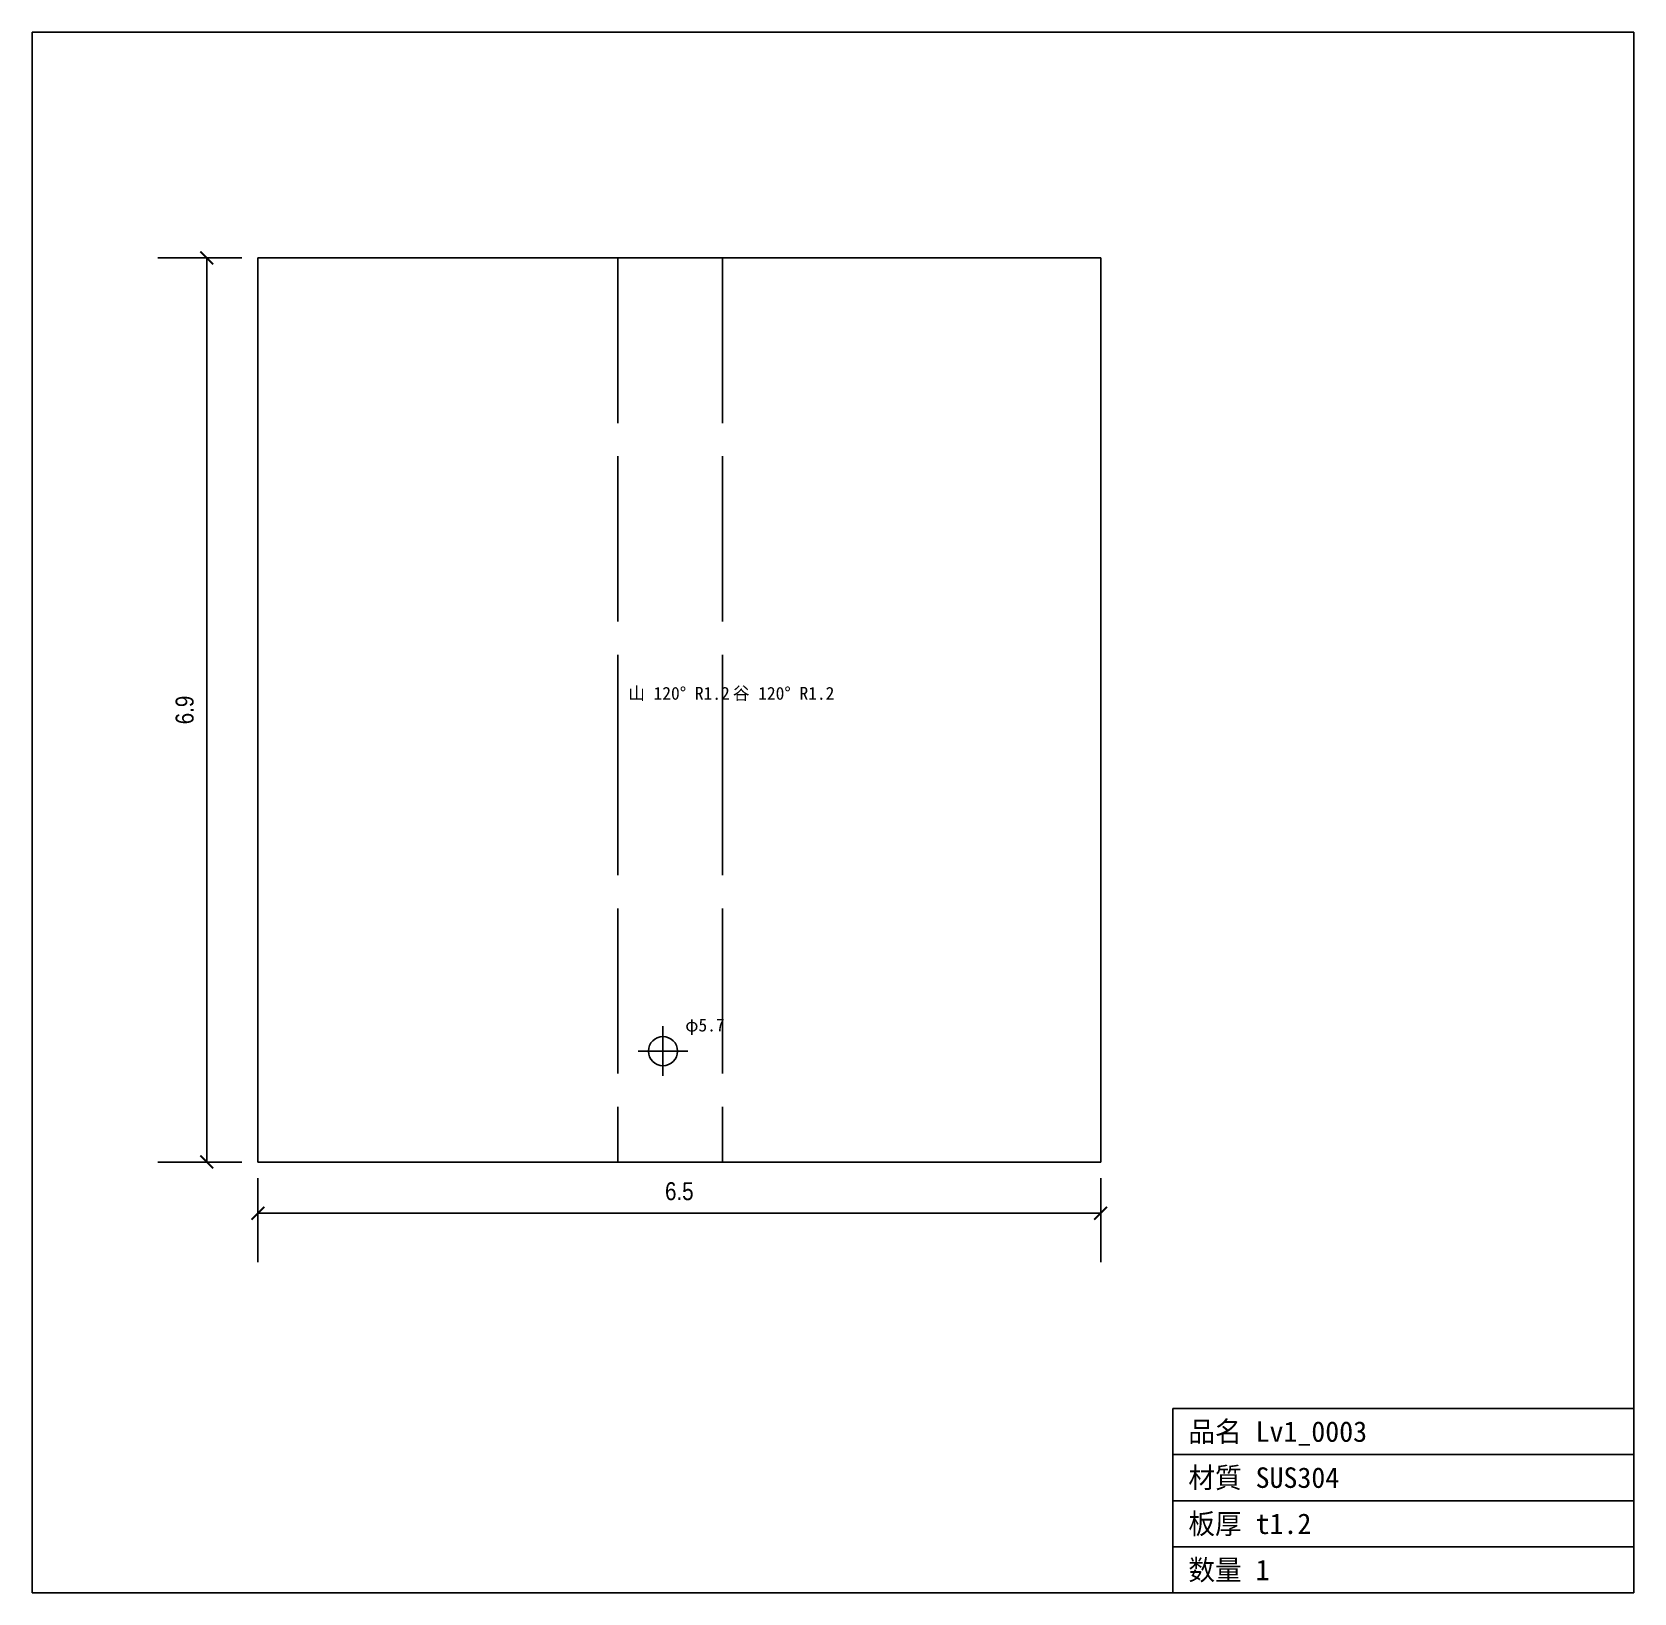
# Model space of a CAD drawing. Header units: inches. Extents: x -1.7 to 10.6, y -3.3 to 8.7.
import ezdxf

# ---------------------------------------------------------------- set-up
doc = ezdxf.new("R2010")
doc.units = ezdxf.units.IN
doc.linetypes.add('CENTER', pattern=[5.08, 3.175, -0.635, 0.635, -0.635])
doc.linetypes.add('DASHED', pattern=[1.524, 1.27, -0.254])
for name, color, linetype in [('11', 7, 'Continuous'), ('14', 7, 'Continuous'), ('15', 7, 'Continuous'), ('3', 7, 'Continuous'), ('4', 7, 'Continuous'), ('9', 7, 'Continuous')]:
    doc.layers.add(name, color=color, linetype=linetype)
doc.styles.add('OpenSansCondensed-Light', font='OpenSansCondensed-Light.ttf')
doc.dimstyles.new('EZDXF', dxfattribs={"dimtxt": 0.25, "dimasz": 0.175, "dimexe": 0.375, "dimexo": 0.125, "dimgap": 0.1, "dimtad": 1, "dimlfac": 100, "dimzin": 12, "dimdsep": 46, "dimtxsty": 'OpenSansCondensed-Light', "dimblk": 'ARCHTICK', "dimcen": 2.5, "dimazin": 3, "dimtfac": 0.5, "dimtmove": 2, "dimatfit": 3})

# ---------------------------------------------------------------- blocks, each defined once
blk = doc.blocks.new('HOLE_D5_69')
blk.add_circle((0, 0), 0.112)
blk = doc.blocks.new('_ARCHTICK')
at = {"color": 0, "linetype": 'BYBLOCK', "const_width": 0.15}
blk.add_lwpolyline([(-0.5, -0.5), (0.5, 0.5)], dxfattribs=at)

msp = doc.modelspace()

# ---------------------------------------------------------------- linework, layer by layer
at = {"layer": '15', "color": 7, "linetype": 'CONTINUOUS'}
msp.add_lwpolyline([(0, 6.946), (0, 0), (6.477, 0), (6.477, 6.946)], close=True, dxfattribs=at)
at = {"layer": '3', "color": 4, "linetype": 'DASHED'}
for p, q in [((2.767, 6.946), (2.767, 3.473)), ((3.571, 6.946), (3.571, 3.473)), ((2.767, 3.473), (2.767, 0)), ((3.571, 3.473), (3.571, 0))]:
    msp.add_line(p, q, dxfattribs=at)
at = {"layer": '4', "color": 1, "linetype": 'CENTER'}
for p, q in [((3.113, 0.661), (3.113, 1.043)), ((2.922, 0.852), (3.304, 0.852))]:
    msp.add_line(p, q, dxfattribs=at)
at = {"layer": '9', "color": 7, "linetype": 'CONTINUOUS'}
for p, q in [((10.576, 8.682), (-1.736, 8.682)), ((-1.736, 8.682), (-1.736, -3.311)), ((10.576, -3.311), (10.576, 8.682)), ((7.032, -3.311), (7.032, -1.894)), ((7.032, -1.894), (10.576, -1.894)), ((7.032, -2.248), (10.576, -2.248)), ((7.032, -2.603), (10.576, -2.603)), ((7.032, -2.957), (10.576, -2.957)), ((-1.736, -3.311), (10.576, -3.311))]:
    msp.add_line(p, q, dxfattribs=at)

# ---------------------------------------------------------------- block references
at = {"layer": '15', "color": 7, "linetype": 'CONTINUOUS'}
msp.add_blockref('HOLE_D5_69', (3.113, 0.852), dxfattribs=at)

# ---------------------------------------------------------------- texts
at = {"layer": '11', "color": 2}
for s, height, p in [('山 120° R1.2', 0.09843, (2.846, 3.552)), ('谷 120° R1.2', 0.09843, (3.65, 3.552)), ('φ5.7', 0.0984, (3.284, 1.003)), ('品名 Lv1_0003', 0.15748, (7.151, -2.15)), ('材質 SUS304', 0.1575, (7.151, -2.504)), ('板厚 t1.2', 0.1575, (7.151, -2.858)), ('数量 1', 0.1575, (7.151, -3.213))]:
    msp.add_text(s, height=height, dxfattribs=at).set_placement(p)

# ---------------------------------------------------------------- dimensions: what is measured, and where the dimension line sits
at = {"layer": '14', "color": 8}
msp.add_linear_dim(base=(-0.394, 0), p1=(0, 0), p2=(0, 6.946), angle=90, dimstyle='EZDXF', override={"dimtxt": 0.137795, "dimasz": 0.098425, "dimdec": 1, "dimlfac": 1}, dxfattribs=at).render()
msp.add_linear_dim(base=(0, -0.394), p1=(0, 0), p2=(6.477, 0), dimstyle='EZDXF', override={"dimtxt": 0.137795, "dimasz": 0.098425, "dimdec": 1, "dimlfac": 1}, dxfattribs=at).render()

doc.saveas('drawing.dxf')
